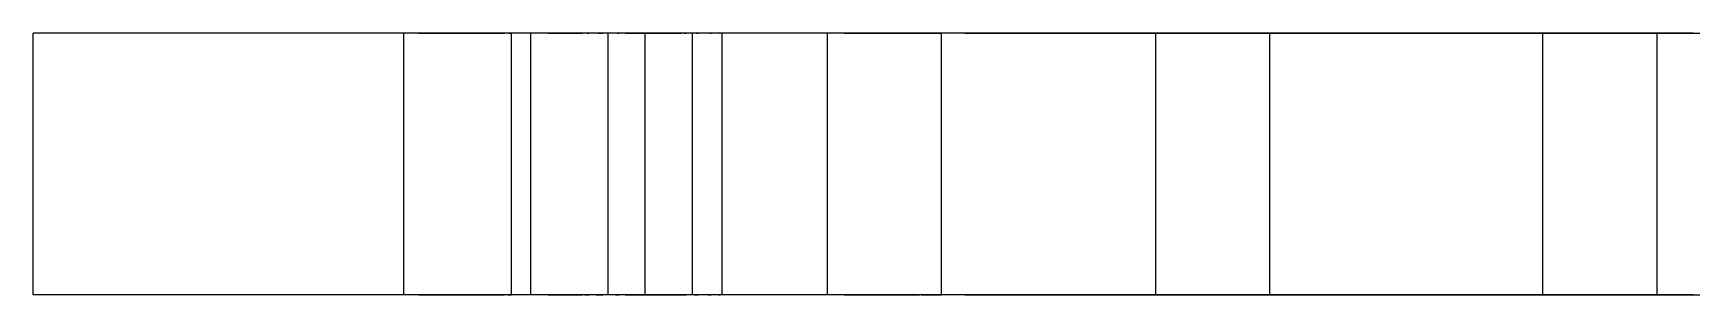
# Model space of a CAD drawing. Header units: millimetres. Extents: x -65 to 198, y -225 to 48.
# Drawn here: x -48 to 2.8, y -170 to -162 of the extents above; entities that cross this region are included whole.
import ezdxf

# ---------------------------------------------------------------- set-up
doc = ezdxf.new("R2010")
doc.units = ezdxf.units.MM
doc.layers.add('FRONT_XZ', color=7, linetype='Continuous')

msp = doc.modelspace()

# ---------------------------------------------------------------- linework, layer by layer
at = {"layer": 'FRONT_XZ'}
for p, q in [((-47.962, -162), (-48, -162)), ((-48, -170), (-48, -162)), ((-47.848, -162), (-47.962, -162)), ((-47.659, -162), (-47.848, -162)), ((-47.394, -162), (-47.659, -162)), ((-47.054, -162), (-47.394, -162)), ((-46.64, -162), (-47.054, -162)), ((-46.152, -162), (-46.64, -162)), ((-45.591, -162), (-46.152, -162)), ((-44.958, -162), (-45.591, -162)), ((-44.254, -162), (-44.958, -162)), ((-43.48, -162), (-44.254, -162)), ((-42.638, -162), (-43.48, -162)), ((-41.727, -162), (-42.638, -162)), ((-40.751, -162), (-41.727, -162)), ((-39.711, -162), (-40.751, -162)), ((-38.607, -162), (-39.711, -162)), ((-37.443, -162), (-38.607, -162)), ((-36.219, -162), (-37.443, -162)), ((-36.65, -170), (-36.65, -162)), ((-36.649, -162), (-36.65, -162)), ((-36.645, -162), (-36.649, -162)), ((-36.638, -162), (-36.645, -162)), ((-36.629, -162), (-36.638, -162)), ((-36.617, -162), (-36.629, -162)), ((-36.603, -162), (-36.617, -162)), ((-36.586, -162), (-36.603, -162)), ((-36.567, -162), (-36.586, -162)), ((-36.545, -162), (-36.567, -162)), ((-36.521, -162), (-36.545, -162)), ((-36.495, -162), (-36.521, -162)), ((-36.466, -162), (-36.495, -162)), ((-36.434, -162), (-36.466, -162)), ((-36.401, -162), (-36.434, -162)), ((-36.365, -162), (-36.401, -162)), ((-36.327, -162), (-36.365, -162)), ((-36.287, -162), (-36.327, -162)), ((-36.245, -162), (-36.287, -162)), ((-36.201, -162), (-36.245, -162)), ((-34.938, -162), (-36.219, -162)), ((-36.201, -162), (-36.155, -162)), ((-36.155, -162), (-36.107, -162)), ((-36.107, -162), (-36.058, -162)), ((-36.058, -162), (-36.007, -162)), ((-36.007, -162), (-35.954, -162)), ((-35.954, -162), (-35.9, -162)), ((-35.9, -162), (-35.844, -162)), ((-35.844, -162), (-35.787, -162)), ((-35.787, -162), (-35.729, -162)), ((-35.729, -162), (-35.669, -162)), ((-35.669, -162), (-35.609, -162)), ((-35.609, -162), (-35.547, -162)), ((-35.547, -162), (-35.485, -162)), ((-35.485, -162), (-35.422, -162)), ((-35.422, -162), (-35.358, -162)), ((-35.358, -162), (-35.294, -162)), ((-35.294, -162), (-35.229, -162)), ((-35.229, -162), (-35.164, -162)), ((-35.164, -162), (-35.098, -162)), ((-35.098, -162), (-35.033, -162)), ((-35.033, -162), (-34.967, -162)), ((-34.967, -162), (-34.902, -162)), ((-33.602, -162), (-34.938, -162)), ((-34.902, -162), (-34.836, -162)), ((-34.836, -162), (-34.771, -162)), ((-34.771, -162), (-34.706, -162)), ((-34.706, -162), (-34.642, -162)), ((-34.642, -162), (-34.578, -162)), ((-34.578, -162), (-34.515, -162)), ((-34.515, -162), (-34.453, -162)), ((-34.453, -162), (-34.391, -162)), ((-34.391, -162), (-34.331, -162)), ((-34.331, -162), (-34.271, -162)), ((-34.271, -162), (-34.213, -162)), ((-34.213, -162), (-34.156, -162)), ((-34.156, -162), (-34.1, -162)), ((-34.1, -162), (-34.046, -162)), ((-34.046, -162), (-33.993, -162)), ((-33.993, -162), (-33.942, -162)), ((-33.942, -162), (-33.893, -162)), ((-33.893, -162), (-33.845, -162)), ((-33.845, -162), (-33.799, -162)), ((-33.799, -162), (-33.755, -162)), ((-33.755, -162), (-33.713, -162)), ((-33.713, -162), (-33.673, -162)), ((-33.673, -162), (-33.635, -162)), ((-33.635, -162), (-33.599, -162)), ((-32.213, -162), (-33.602, -162)), ((-33.599, -162), (-33.566, -162)), ((-33.534, -162), (-33.566, -162)), ((-33.505, -162), (-33.534, -162)), ((-33.479, -162), (-33.505, -162)), ((-33.455, -162), (-33.479, -162)), ((-33.433, -162), (-33.455, -162)), ((-33.433, -162), (-33.414, -162)), ((-33.414, -162), (-33.397, -162)), ((-33.397, -162), (-33.383, -162)), ((-33.383, -162), (-33.371, -162)), ((-33.371, -162), (-33.362, -162)), ((-33.362, -162), (-33.355, -162)), ((-33.355, -162), (-33.351, -162)), ((-33.351, -162), (-33.35, -162)), ((-33.35, -170), (-33.35, -162)), ((-32.75, -170), (-32.75, -162)), ((-32.749, -162), (-32.75, -162)), ((-32.744, -162), (-32.749, -162)), ((-32.738, -162), (-32.744, -162)), ((-32.728, -162), (-32.738, -162)), ((-32.716, -162), (-32.728, -162)), ((-32.7, -162), (-32.716, -162)), ((-32.683, -162), (-32.7, -162)), ((-32.662, -162), (-32.683, -162)), ((-32.639, -162), (-32.662, -162)), ((-32.613, -162), (-32.639, -162)), ((-32.585, -162), (-32.613, -162)), ((-32.554, -162), (-32.585, -162)), ((-32.521, -162), (-32.554, -162)), ((-32.486, -162), (-32.521, -162)), ((-32.448, -162), (-32.486, -162)), ((-32.408, -162), (-32.448, -162)), ((-32.365, -162), (-32.408, -162)), ((-32.32, -162), (-32.365, -162)), ((-32.274, -162), (-32.32, -162)), ((-32.225, -162), (-32.274, -162)), ((-32.225, -162), (-32.174, -162)), ((-30.772, -162), (-32.213, -162)), ((-32.174, -162), (-32.122, -162)), ((-32.122, -162), (-32.068, -162)), ((-32.068, -162), (-32.012, -162)), ((-32.012, -162), (-31.954, -162)), ((-31.954, -162), (-31.895, -162)), ((-31.895, -162), (-31.835, -162)), ((-31.835, -162), (-31.773, -162)), ((-31.773, -162), (-31.71, -162)), ((-31.71, -162), (-31.646, -162)), ((-31.646, -162), (-31.58, -162)), ((-31.58, -162), (-31.514, -162)), ((-31.514, -162), (-31.447, -162)), ((-31.447, -162), (-31.38, -162)), ((-31.38, -162), (-31.311, -162)), ((-31.311, -162), (-31.243, -162)), ((-31.243, -162), (-31.174, -162)), ((-31.104, -162), (-31.174, -162)), ((-31.035, -162), (-31.104, -162)), ((-31.035, -162), (-30.965, -162)), ((-30.896, -162), (-30.965, -162)), ((-30.826, -162), (-30.896, -162)), ((-30.757, -162), (-30.826, -162)), ((-29.284, -162), (-30.772, -162)), ((-30.689, -162), (-30.757, -162)), ((-30.689, -162), (-30.62, -162)), ((-30.62, -162), (-30.553, -162)), ((-30.486, -162), (-30.553, -162)), ((-30.42, -162), (-30.486, -162)), ((-30.354, -162), (-30.42, -162)), ((-30.39, -170), (-30.39, -162)), ((-30.389, -162), (-30.39, -162)), ((-30.385, -162), (-30.389, -162)), ((-30.378, -162), (-30.385, -162)), ((-30.368, -162), (-30.378, -162)), ((-30.356, -162), (-30.368, -162)), ((-30.341, -162), (-30.356, -162)), ((-30.29, -162), (-30.354, -162)), ((-30.323, -162), (-30.341, -162)), ((-30.302, -162), (-30.323, -162)), ((-30.279, -162), (-30.302, -162)), ((-30.227, -162), (-30.29, -162)), ((-30.254, -162), (-30.279, -162)), ((-30.225, -162), (-30.254, -162)), ((-30.165, -162), (-30.227, -162)), ((-30.195, -162), (-30.225, -162)), ((-30.162, -162), (-30.195, -162)), ((-30.105, -162), (-30.165, -162)), ((-30.126, -162), (-30.162, -162)), ((-30.088, -162), (-30.126, -162)), ((-30.105, -162), (-30.046, -162)), ((-30.048, -162), (-30.088, -162)), ((-30.005, -162), (-30.048, -162)), ((-29.988, -162), (-30.046, -162)), ((-29.961, -162), (-30.005, -162)), ((-29.932, -162), (-29.988, -162)), ((-29.914, -162), (-29.961, -162)), ((-29.878, -162), (-29.932, -162)), ((-29.865, -162), (-29.914, -162)), ((-29.826, -162), (-29.878, -162)), ((-29.865, -162), (-29.815, -162)), ((-29.775, -162), (-29.826, -162)), ((-29.815, -162), (-29.762, -162)), ((-29.726, -162), (-29.775, -162)), ((-29.762, -162), (-29.708, -162)), ((-29.68, -162), (-29.726, -162)), ((-29.708, -162), (-29.652, -162)), ((-29.635, -162), (-29.68, -162)), ((-29.652, -162), (-29.594, -162)), ((-29.592, -162), (-29.635, -162)), ((-29.594, -162), (-29.535, -162)), ((-29.592, -162), (-29.552, -162)), ((-29.514, -162), (-29.552, -162)), ((-29.535, -162), (-29.475, -162)), ((-29.479, -162), (-29.514, -162)), ((-29.446, -162), (-29.479, -162)), ((-29.475, -162), (-29.413, -162)), ((-29.415, -162), (-29.446, -162)), ((-29.387, -162), (-29.415, -162)), ((-29.413, -162), (-29.35, -162)), ((-29.361, -162), (-29.387, -162)), ((-29.338, -162), (-29.361, -162)), ((-29.35, -162), (-29.286, -162)), ((-29.317, -162), (-29.338, -162)), ((-29.3, -162), (-29.317, -162)), ((-29.284, -162), (-29.3, -162)), ((-29.286, -162), (-29.221, -162)), ((-27.748, -162), (-29.284, -162)), ((-29.284, -162), (-29.272, -162)), ((-29.272, -162), (-29.262, -162)), ((-29.262, -162), (-29.256, -162)), ((-29.256, -162), (-29.251, -162)), ((-29.251, -162), (-29.25, -162)), ((-29.25, -170), (-29.25, -162)), ((-29.221, -162), (-29.155, -162)), ((-29.155, -162), (-29.088, -162)), ((-29.088, -162), (-29.02, -162)), ((-29.02, -162), (-28.952, -162)), ((-28.952, -162), (-28.883, -162)), ((-28.883, -162), (-28.814, -162)), ((-28.814, -162), (-28.745, -162)), ((-28.745, -162), (-28.675, -162)), ((-28.675, -162), (-28.605, -162)), ((-28.605, -162), (-28.536, -162)), ((-28.536, -162), (-28.467, -162)), ((-28.467, -162), (-28.397, -162)), ((-28.397, -162), (-28.329, -162)), ((-28.329, -162), (-28.261, -162)), ((-28.261, -162), (-28.193, -162)), ((-28.193, -162), (-28.126, -162)), ((-28.06, -162), (-28.126, -162)), ((-28.06, -162), (-27.995, -162)), ((-27.931, -162), (-27.995, -162)), ((-27.868, -162), (-27.931, -162)), ((-27.806, -162), (-27.868, -162)), ((-27.745, -162), (-27.806, -162)), ((-27.8, -170), (-27.8, -162)), ((-27.778, -162), (-27.8, -162)), ((-27.712, -162), (-27.778, -162)), ((-26.169, -162), (-27.748, -162)), ((-27.686, -162), (-27.745, -162)), ((-27.602, -162), (-27.712, -162)), ((-27.686, -162), (-27.629, -162)), ((-27.573, -162), (-27.629, -162)), ((-27.449, -162), (-27.602, -162)), ((-27.518, -162), (-27.573, -162)), ((-27.466, -162), (-27.518, -162)), ((-27.415, -162), (-27.466, -162)), ((-27.252, -162), (-27.449, -162)), ((-27.366, -162), (-27.415, -162)), ((-27.32, -162), (-27.366, -162)), ((-27.275, -162), (-27.32, -162)), ((-27.275, -162), (-27.233, -162)), ((-27.012, -162), (-27.252, -162)), ((-27.192, -162), (-27.233, -162)), ((-27.155, -162), (-27.192, -162)), ((-27.119, -162), (-27.155, -162)), ((-27.086, -162), (-27.119, -162)), ((-27.055, -162), (-27.086, -162)), ((-27.027, -162), (-27.055, -162)), ((-27.001, -162), (-27.027, -162)), ((-26.73, -162), (-27.012, -162)), ((-26.978, -162), (-27.001, -162)), ((-26.978, -162), (-26.958, -162)), ((-26.94, -162), (-26.958, -162)), ((-26.925, -162), (-26.94, -162)), ((-26.912, -162), (-26.925, -162)), ((-26.903, -162), (-26.912, -162)), ((-26.896, -162), (-26.903, -162)), ((-26.892, -162), (-26.896, -162)), ((-26.89, -162), (-26.892, -162)), ((-26.89, -170), (-26.89, -162)), ((-26.405, -162), (-26.73, -162)), ((-26.038, -162), (-26.405, -162)), ((-24.549, -162), (-26.169, -162)), ((-25.631, -162), (-26.038, -162)), ((-25.182, -162), (-25.631, -162)), ((-24.694, -162), (-25.182, -162)), ((-24.167, -162), (-24.694, -162)), ((-22.89, -162), (-24.549, -162)), ((-23.602, -162), (-24.167, -162)), ((-23.67, -170), (-23.67, -162)), ((-23.669, -162), (-23.67, -162)), ((-23.665, -162), (-23.669, -162)), ((-23.658, -162), (-23.665, -162)), ((-23.648, -162), (-23.658, -162)), ((-23.636, -162), (-23.648, -162)), ((-23.621, -162), (-23.636, -162)), ((-23.603, -162), (-23.621, -162)), ((-23.582, -162), (-23.603, -162)), ((-22.999, -162), (-23.602, -162)), ((-23.559, -162), (-23.582, -162)), ((-23.534, -162), (-23.559, -162)), ((-23.506, -162), (-23.534, -162)), ((-23.475, -162), (-23.506, -162)), ((-23.442, -162), (-23.475, -162)), ((-23.406, -162), (-23.442, -162)), ((-23.368, -162), (-23.406, -162)), ((-23.328, -162), (-23.368, -162)), ((-23.285, -162), (-23.328, -162)), ((-23.241, -162), (-23.285, -162)), ((-23.194, -162), (-23.241, -162)), ((-23.145, -162), (-23.194, -162)), ((-23.145, -162), (-23.095, -162)), ((-23.095, -162), (-23.042, -162)), ((-23.042, -162), (-22.988, -162)), ((-22.36, -162), (-22.999, -162)), ((-22.988, -162), (-22.932, -162)), ((-22.932, -162), (-22.874, -162)), ((-21.194, -162), (-22.89, -162)), ((-22.874, -162), (-22.815, -162)), ((-22.815, -162), (-22.755, -162)), ((-22.755, -162), (-22.693, -162)), ((-22.693, -162), (-22.63, -162)), ((-22.63, -162), (-22.566, -162)), ((-22.566, -162), (-22.501, -162)), ((-22.501, -162), (-22.435, -162)), ((-22.435, -162), (-22.368, -162)), ((-22.368, -162), (-22.3, -162)), ((-21.686, -162), (-22.36, -162)), ((-22.3, -162), (-22.232, -162)), ((-22.232, -162), (-22.163, -162)), ((-22.163, -162), (-22.094, -162)), ((-22.094, -162), (-22.025, -162)), ((-22.025, -162), (-21.955, -162)), ((-21.955, -162), (-21.886, -162)), ((-21.886, -162), (-21.816, -162)), ((-21.816, -162), (-21.747, -162)), ((-21.747, -162), (-21.678, -162)), ((-20.977, -162), (-21.686, -162)), ((-21.678, -162), (-21.609, -162)), ((-21.609, -162), (-21.541, -162)), ((-21.541, -162), (-21.473, -162)), ((-21.473, -162), (-21.406, -162)), ((-21.406, -162), (-21.34, -162)), ((-21.34, -162), (-21.275, -162)), ((-21.275, -162), (-21.211, -162)), ((-21.211, -162), (-21.148, -162)), ((-19.465, -162), (-21.194, -162)), ((-21.148, -162), (-21.086, -162)), ((-21.086, -162), (-21.025, -162)), ((-21.025, -162), (-20.966, -162)), ((-20.235, -162), (-20.977, -162)), ((-20.966, -162), (-20.909, -162)), ((-20.909, -162), (-20.853, -162)), ((-20.853, -162), (-20.798, -162)), ((-20.798, -162), (-20.746, -162)), ((-20.746, -162), (-20.695, -162)), ((-20.695, -162), (-20.647, -162)), ((-20.647, -162), (-20.6, -162)), ((-20.6, -162), (-20.555, -162)), ((-20.555, -162), (-20.513, -162)), ((-20.513, -162), (-20.473, -162)), ((-20.473, -162), (-20.435, -162)), ((-20.435, -162), (-20.399, -162)), ((-20.399, -162), (-20.366, -162)), ((-20.366, -162), (-20.335, -162)), ((-20.335, -162), (-20.307, -162)), ((-20.307, -162), (-20.281, -162)), ((-20.281, -162), (-20.258, -162)), ((-20.258, -162), (-20.238, -162)), ((-20.238, -162), (-20.22, -162)), ((-19.461, -162), (-20.235, -162)), ((-20.22, -162), (-20.205, -162)), ((-20.205, -162), (-20.192, -162)), ((-20.192, -162), (-20.183, -162)), ((-20.183, -162), (-20.176, -162)), ((-20.176, -162), (-20.172, -162)), ((-20.172, -162), (-20.17, -162)), ((-20.17, -170), (-20.17, -162)), ((-17.705, -162), (-19.465, -162)), ((-19.461, -162), (-18.657, -162)), ((-18.657, -162), (-17.822, -162)), ((-17.822, -162), (-16.96, -162)), ((-15.918, -162), (-17.705, -162)), ((-16.96, -162), (-16.071, -162)), ((-16.071, -162), (-15.156, -162)), ((-14.105, -162), (-15.918, -162)), ((-15.156, -162), (-14.218, -162)), ((-14.218, -162), (-13.257, -162)), ((-12.27, -162), (-14.105, -162)), ((-13.613, -170), (-13.613, -162)), ((-13.612, -162), (-13.613, -162)), ((-13.608, -162), (-13.612, -162)), ((-13.601, -162), (-13.608, -162)), ((-13.591, -162), (-13.601, -162)), ((-13.579, -162), (-13.591, -162)), ((-13.564, -162), (-13.579, -162)), ((-13.546, -162), (-13.564, -162)), ((-13.525, -162), (-13.546, -162)), ((-13.502, -162), (-13.525, -162)), ((-13.477, -162), (-13.502, -162)), ((-13.448, -162), (-13.477, -162)), ((-13.418, -162), (-13.448, -162)), ((-13.384, -162), (-13.418, -162)), ((-13.349, -162), (-13.384, -162)), ((-13.311, -162), (-13.349, -162)), ((-13.271, -162), (-13.311, -162)), ((-13.228, -162), (-13.271, -162)), ((-13.257, -162), (-12.275, -162)), ((-13.184, -162), (-13.228, -162)), ((-13.137, -162), (-13.184, -162)), ((-13.137, -162), (-13.088, -162)), ((-13.088, -162), (-13.038, -162)), ((-13.038, -162), (-12.985, -162)), ((-12.985, -162), (-12.931, -162)), ((-12.931, -162), (-12.875, -162)), ((-12.875, -162), (-12.817, -162)), ((-12.817, -162), (-12.758, -162)), ((-12.758, -162), (-12.698, -162)), ((-12.698, -162), (-12.636, -162)), ((-12.636, -162), (-12.573, -162)), ((-12.573, -162), (-12.509, -162)), ((-12.509, -162), (-12.444, -162)), ((-12.444, -162), (-12.377, -162)), ((-12.377, -162), (-12.311, -162)), ((-12.311, -162), (-12.243, -162)), ((-12.275, -162), (-11.274, -162)), ((-10.415, -162), (-12.27, -162)), ((-12.243, -162), (-12.175, -162)), ((-12.175, -162), (-12.106, -162)), ((-12.106, -162), (-12.037, -162)), ((-12.037, -162), (-11.968, -162)), ((-11.968, -162), (-11.898, -162)), ((-11.898, -162), (-11.828, -162)), ((-11.828, -162), (-11.759, -162)), ((-11.759, -162), (-11.689, -162)), ((-11.689, -162), (-11.62, -162)), ((-11.62, -162), (-11.552, -162)), ((-11.552, -162), (-11.483, -162)), ((-11.483, -162), (-11.416, -162)), ((-11.416, -162), (-11.349, -162)), ((-11.349, -162), (-11.283, -162)), ((-11.283, -162), (-11.218, -162)), ((-11.274, -162), (-10.254, -162)), ((-11.218, -162), (-11.154, -162)), ((-11.154, -162), (-11.09, -162)), ((-11.029, -162), (-11.09, -162)), ((-11.029, -162), (-10.968, -162)), ((-10.968, -162), (-10.909, -162)), ((-10.909, -162), (-10.852, -162)), ((-10.852, -162), (-10.796, -162)), ((-10.796, -162), (-10.741, -162)), ((-10.741, -162), (-10.689, -162)), ((-10.689, -162), (-10.638, -162)), ((-10.638, -162), (-10.589, -162)), ((-10.589, -162), (-10.543, -162)), ((-10.543, -162), (-10.498, -162)), ((-10.498, -162), (-10.456, -162)), ((-10.456, -162), (-10.415, -162)), ((-8.544, -162), (-10.415, -162)), ((-10.415, -162), (-10.377, -162)), ((-10.377, -162), (-10.342, -162)), ((-10.342, -162), (-10.309, -162)), ((-10.309, -162), (-10.278, -162)), ((-10.278, -162), (-10.25, -162)), ((-10.254, -162), (-9.219, -162)), ((-10.25, -162), (-10.224, -162)), ((-10.224, -162), (-10.201, -162)), ((-10.201, -162), (-10.181, -162)), ((-10.181, -162), (-10.163, -162)), ((-10.163, -162), (-10.148, -162)), ((-10.148, -162), (-10.135, -162)), ((-10.135, -162), (-10.126, -162)), ((-10.126, -162), (-10.119, -162)), ((-10.119, -162), (-10.115, -162)), ((-10.115, -162), (-10.113, -162)), ((-10.113, -170), (-10.113, -162)), ((-9.219, -162), (-8.169, -162)), ((-6.659, -162), (-8.544, -162)), ((-8.169, -162), (-7.106, -162)), ((-7.106, -162), (-6.032, -162)), ((-4.764, -162), (-6.659, -162)), ((-6.032, -162), (-4.948, -162)), ((-4.948, -162), (-3.857, -162)), ((-2.862, -162), (-4.764, -162)), ((-3.857, -162), (-2.759, -162)), ((-0.954, -162), (-2.862, -162)), ((-2.759, -162), (-1.657, -162)), ((-1.75, -170), (-1.75, -162)), ((-1.749, -162), (-1.75, -162)), ((-1.744, -162), (-1.749, -162)), ((-1.738, -162), (-1.744, -162)), ((-1.728, -162), (-1.738, -162)), ((-1.716, -162), (-1.728, -162)), ((-1.7, -162), (-1.716, -162)), ((-1.683, -162), (-1.7, -162)), ((-1.662, -162), (-1.683, -162)), ((-1.639, -162), (-1.662, -162)), ((-1.657, -162), (-0.553, -162)), ((-1.613, -162), (-1.639, -162)), ((-1.585, -162), (-1.613, -162)), ((-1.554, -162), (-1.585, -162)), ((-1.521, -162), (-1.554, -162)), ((-1.486, -162), (-1.521, -162)), ((-1.448, -162), (-1.486, -162)), ((-1.408, -162), (-1.448, -162)), ((-1.365, -162), (-1.408, -162)), ((-1.32, -162), (-1.365, -162)), ((-1.274, -162), (-1.32, -162)), ((-1.274, -162), (-1.225, -162)), ((-1.225, -162), (-1.174, -162)), ((-1.174, -162), (-1.122, -162)), ((-1.122, -162), (-1.068, -162)), ((-1.068, -162), (-1.012, -162)), ((-1.012, -162), (-0.954, -162)), ((0.954, -162), (-0.954, -162)), ((-0.954, -162), (-0.895, -162)), ((-0.895, -162), (-0.835, -162)), ((-0.835, -162), (-0.773, -162)), ((-0.773, -162), (-0.71, -162)), ((-0.71, -162), (-0.646, -162)), ((-0.646, -162), (-0.58, -162)), ((-0.58, -162), (-0.514, -162)), ((-0.553, -162), (0.553, -162)), ((-0.514, -162), (-0.447, -162)), ((-0.447, -162), (-0.38, -162)), ((-0.38, -162), (-0.311, -162)), ((-0.311, -162), (-0.243, -162)), ((-0.243, -162), (-0.174, -162)), ((-0.174, -162), (-0.104, -162)), ((-0.104, -162), (-0.035, -162)), ((-0.035, -162), (0.035, -162)), ((0.035, -162), (0.104, -162)), ((0.104, -162), (0.174, -162)), ((0.174, -162), (0.243, -162)), ((0.243, -162), (0.311, -162)), ((0.311, -162), (0.38, -162)), ((0.38, -162), (0.447, -162)), ((0.447, -162), (0.514, -162)), ((0.514, -162), (0.58, -162)), ((0.553, -162), (1.657, -162)), ((0.58, -162), (0.646, -162)), ((0.646, -162), (0.71, -162)), ((0.71, -162), (0.773, -162)), ((0.773, -162), (0.835, -162)), ((0.835, -162), (0.895, -162)), ((0.895, -162), (0.954, -162)), ((2.862, -162), (0.954, -162)), ((0.954, -162), (1.012, -162)), ((1.012, -162), (1.068, -162)), ((1.068, -162), (1.122, -162)), ((1.122, -162), (1.174, -162)), ((1.174, -162), (1.225, -162)), ((1.225, -162), (1.274, -162)), ((1.274, -162), (1.32, -162)), ((1.32, -162), (1.365, -162)), ((1.365, -162), (1.408, -162)), ((1.408, -162), (1.448, -162)), ((1.448, -162), (1.486, -162)), ((1.486, -162), (1.521, -162)), ((1.521, -162), (1.554, -162)), ((1.554, -162), (1.585, -162)), ((1.585, -162), (1.613, -162)), ((1.613, -162), (1.639, -162)), ((1.639, -162), (1.662, -162)), ((1.657, -162), (2.759, -162)), ((1.662, -162), (1.683, -162)), ((1.683, -162), (1.7, -162)), ((1.7, -162), (1.716, -162)), ((1.716, -162), (1.728, -162)), ((1.728, -162), (1.738, -162)), ((1.738, -162), (1.744, -162)), ((1.744, -162), (1.749, -162)), ((1.749, -162), (1.75, -162)), ((1.75, -170), (1.75, -162)), ((2.759, -162), (3.857, -162)), ((-47.962, -170), (-48, -170)), ((-47.848, -170), (-47.962, -170)), ((-47.659, -170), (-47.848, -170)), ((-47.394, -170), (-47.659, -170)), ((-47.054, -170), (-47.394, -170)), ((-46.64, -170), (-47.054, -170)), ((-46.152, -170), (-46.64, -170)), ((-45.591, -170), (-46.152, -170)), ((-44.958, -170), (-45.591, -170)), ((-44.254, -170), (-44.958, -170)), ((-43.48, -170), (-44.254, -170)), ((-42.638, -170), (-43.48, -170)), ((-41.727, -170), (-42.638, -170)), ((-40.751, -170), (-41.727, -170)), ((-39.711, -170), (-40.751, -170)), ((-38.607, -170), (-39.711, -170)), ((-37.443, -170), (-38.607, -170)), ((-36.219, -170), (-37.443, -170)), ((-36.649, -170), (-36.65, -170)), ((-36.645, -170), (-36.649, -170)), ((-36.638, -170), (-36.645, -170)), ((-36.629, -170), (-36.638, -170)), ((-36.617, -170), (-36.629, -170)), ((-36.603, -170), (-36.617, -170)), ((-36.586, -170), (-36.603, -170)), ((-36.567, -170), (-36.586, -170)), ((-36.545, -170), (-36.567, -170)), ((-36.521, -170), (-36.545, -170)), ((-36.495, -170), (-36.521, -170)), ((-36.466, -170), (-36.495, -170)), ((-36.434, -170), (-36.466, -170)), ((-36.401, -170), (-36.434, -170)), ((-36.365, -170), (-36.401, -170)), ((-36.327, -170), (-36.365, -170)), ((-36.287, -170), (-36.327, -170)), ((-36.245, -170), (-36.287, -170)), ((-36.201, -170), (-36.245, -170)), ((-34.938, -170), (-36.219, -170)), ((-36.201, -170), (-36.155, -170)), ((-36.155, -170), (-36.107, -170)), ((-36.107, -170), (-36.058, -170)), ((-36.058, -170), (-36.007, -170)), ((-36.007, -170), (-35.954, -170)), ((-35.954, -170), (-35.9, -170)), ((-35.9, -170), (-35.844, -170)), ((-35.844, -170), (-35.787, -170)), ((-35.787, -170), (-35.729, -170)), ((-35.729, -170), (-35.669, -170)), ((-35.669, -170), (-35.609, -170)), ((-35.609, -170), (-35.547, -170)), ((-35.547, -170), (-35.485, -170)), ((-35.485, -170), (-35.422, -170)), ((-35.422, -170), (-35.358, -170)), ((-35.358, -170), (-35.294, -170)), ((-35.294, -170), (-35.229, -170)), ((-35.229, -170), (-35.164, -170)), ((-35.164, -170), (-35.098, -170)), ((-35.098, -170), (-35.033, -170)), ((-35.033, -170), (-34.967, -170)), ((-34.967, -170), (-34.902, -170)), ((-33.602, -170), (-34.938, -170)), ((-34.902, -170), (-34.836, -170)), ((-34.836, -170), (-34.771, -170)), ((-34.771, -170), (-34.706, -170)), ((-34.706, -170), (-34.642, -170)), ((-34.642, -170), (-34.578, -170)), ((-34.578, -170), (-34.515, -170)), ((-34.515, -170), (-34.453, -170)), ((-34.453, -170), (-34.391, -170)), ((-34.391, -170), (-34.331, -170)), ((-34.331, -170), (-34.271, -170)), ((-34.271, -170), (-34.213, -170)), ((-34.213, -170), (-34.156, -170)), ((-34.156, -170), (-34.1, -170)), ((-34.1, -170), (-34.046, -170)), ((-34.046, -170), (-33.993, -170)), ((-33.993, -170), (-33.942, -170)), ((-33.942, -170), (-33.893, -170)), ((-33.893, -170), (-33.845, -170)), ((-33.845, -170), (-33.799, -170)), ((-33.799, -170), (-33.755, -170)), ((-33.755, -170), (-33.713, -170)), ((-33.713, -170), (-33.673, -170)), ((-33.673, -170), (-33.635, -170)), ((-33.635, -170), (-33.599, -170)), ((-32.213, -170), (-33.602, -170)), ((-33.599, -170), (-33.566, -170)), ((-33.534, -170), (-33.566, -170)), ((-33.505, -170), (-33.534, -170)), ((-33.479, -170), (-33.505, -170)), ((-33.455, -170), (-33.479, -170)), ((-33.455, -170), (-33.433, -170)), ((-33.433, -170), (-33.414, -170)), ((-33.414, -170), (-33.397, -170)), ((-33.397, -170), (-33.383, -170)), ((-33.383, -170), (-33.371, -170)), ((-33.371, -170), (-33.362, -170)), ((-33.362, -170), (-33.355, -170)), ((-33.355, -170), (-33.351, -170)), ((-33.351, -170), (-33.35, -170)), ((-32.749, -170), (-32.75, -170)), ((-32.744, -170), (-32.749, -170)), ((-32.738, -170), (-32.744, -170)), ((-32.728, -170), (-32.738, -170)), ((-32.716, -170), (-32.728, -170)), ((-32.7, -170), (-32.716, -170)), ((-32.683, -170), (-32.7, -170)), ((-32.662, -170), (-32.683, -170)), ((-32.639, -170), (-32.662, -170)), ((-32.613, -170), (-32.639, -170)), ((-32.585, -170), (-32.613, -170)), ((-32.554, -170), (-32.585, -170)), ((-32.521, -170), (-32.554, -170)), ((-32.486, -170), (-32.521, -170)), ((-32.448, -170), (-32.486, -170)), ((-32.408, -170), (-32.448, -170)), ((-32.365, -170), (-32.408, -170)), ((-32.32, -170), (-32.365, -170)), ((-32.274, -170), (-32.32, -170)), ((-32.225, -170), (-32.274, -170)), ((-32.225, -170), (-32.174, -170)), ((-30.772, -170), (-32.213, -170)), ((-32.174, -170), (-32.122, -170)), ((-32.122, -170), (-32.068, -170)), ((-32.068, -170), (-32.012, -170)), ((-32.012, -170), (-31.954, -170)), ((-31.954, -170), (-31.895, -170)), ((-31.895, -170), (-31.835, -170)), ((-31.835, -170), (-31.773, -170)), ((-31.773, -170), (-31.71, -170)), ((-31.71, -170), (-31.646, -170)), ((-31.646, -170), (-31.58, -170)), ((-31.58, -170), (-31.514, -170)), ((-31.514, -170), (-31.447, -170)), ((-31.447, -170), (-31.38, -170)), ((-31.38, -170), (-31.311, -170)), ((-31.311, -170), (-31.243, -170)), ((-31.243, -170), (-31.174, -170)), ((-31.104, -170), (-31.174, -170)), ((-31.104, -170), (-31.035, -170)), ((-31.035, -170), (-30.965, -170)), ((-30.896, -170), (-30.965, -170)), ((-30.826, -170), (-30.896, -170)), ((-30.757, -170), (-30.826, -170)), ((-29.284, -170), (-30.772, -170)), ((-30.757, -170), (-30.689, -170)), ((-30.689, -170), (-30.62, -170)), ((-30.62, -170), (-30.553, -170)), ((-30.486, -170), (-30.553, -170)), ((-30.42, -170), (-30.486, -170)), ((-30.354, -170), (-30.42, -170)), ((-30.389, -170), (-30.39, -170)), ((-30.385, -170), (-30.389, -170)), ((-30.378, -170), (-30.385, -170)), ((-30.368, -170), (-30.378, -170)), ((-30.356, -170), (-30.368, -170)), ((-30.341, -170), (-30.356, -170)), ((-30.29, -170), (-30.354, -170)), ((-30.323, -170), (-30.341, -170)), ((-30.302, -170), (-30.323, -170)), ((-30.279, -170), (-30.302, -170)), ((-30.227, -170), (-30.29, -170)), ((-30.254, -170), (-30.279, -170)), ((-30.225, -170), (-30.254, -170)), ((-30.165, -170), (-30.227, -170)), ((-30.195, -170), (-30.225, -170)), ((-30.162, -170), (-30.195, -170)), ((-30.165, -170), (-30.105, -170)), ((-30.126, -170), (-30.162, -170)), ((-30.088, -170), (-30.126, -170)), ((-30.105, -170), (-30.046, -170)), ((-30.048, -170), (-30.088, -170)), ((-30.005, -170), (-30.048, -170)), ((-29.988, -170), (-30.046, -170)), ((-29.961, -170), (-30.005, -170)), ((-29.932, -170), (-29.988, -170)), ((-29.914, -170), (-29.961, -170)), ((-29.878, -170), (-29.932, -170)), ((-29.865, -170), (-29.914, -170)), ((-29.826, -170), (-29.878, -170)), ((-29.865, -170), (-29.815, -170)), ((-29.775, -170), (-29.826, -170)), ((-29.815, -170), (-29.762, -170)), ((-29.726, -170), (-29.775, -170)), ((-29.762, -170), (-29.708, -170)), ((-29.68, -170), (-29.726, -170)), ((-29.708, -170), (-29.652, -170)), ((-29.635, -170), (-29.68, -170)), ((-29.652, -170), (-29.594, -170)), ((-29.635, -170), (-29.592, -170)), ((-29.594, -170), (-29.535, -170)), ((-29.592, -170), (-29.552, -170)), ((-29.514, -170), (-29.552, -170)), ((-29.535, -170), (-29.475, -170)), ((-29.479, -170), (-29.514, -170)), ((-29.446, -170), (-29.479, -170)), ((-29.475, -170), (-29.413, -170)), ((-29.415, -170), (-29.446, -170)), ((-29.387, -170), (-29.415, -170)), ((-29.413, -170), (-29.35, -170)), ((-29.361, -170), (-29.387, -170)), ((-29.338, -170), (-29.361, -170)), ((-29.35, -170), (-29.286, -170)), ((-29.317, -170), (-29.338, -170)), ((-29.3, -170), (-29.317, -170)), ((-29.3, -170), (-29.284, -170)), ((-29.286, -170), (-29.221, -170)), ((-27.748, -170), (-29.284, -170)), ((-29.272, -170), (-29.284, -170)), ((-29.272, -170), (-29.262, -170)), ((-29.262, -170), (-29.256, -170)), ((-29.256, -170), (-29.251, -170)), ((-29.251, -170), (-29.25, -170)), ((-29.221, -170), (-29.155, -170)), ((-29.155, -170), (-29.088, -170)), ((-29.088, -170), (-29.02, -170)), ((-29.02, -170), (-28.952, -170)), ((-28.952, -170), (-28.883, -170)), ((-28.883, -170), (-28.814, -170)), ((-28.814, -170), (-28.745, -170)), ((-28.745, -170), (-28.675, -170)), ((-28.675, -170), (-28.605, -170)), ((-28.605, -170), (-28.536, -170)), ((-28.536, -170), (-28.467, -170)), ((-28.467, -170), (-28.397, -170)), ((-28.397, -170), (-28.329, -170)), ((-28.329, -170), (-28.261, -170)), ((-28.261, -170), (-28.193, -170)), ((-28.193, -170), (-28.126, -170)), ((-28.126, -170), (-28.06, -170)), ((-28.06, -170), (-27.995, -170)), ((-27.931, -170), (-27.995, -170)), ((-27.868, -170), (-27.931, -170)), ((-27.806, -170), (-27.868, -170)), ((-27.745, -170), (-27.806, -170)), ((-27.778, -170), (-27.8, -170)), ((-27.712, -170), (-27.778, -170)), ((-26.169, -170), (-27.748, -170)), ((-27.745, -170), (-27.686, -170)), ((-27.602, -170), (-27.712, -170)), ((-27.686, -170), (-27.629, -170)), ((-27.573, -170), (-27.629, -170)), ((-27.449, -170), (-27.602, -170)), ((-27.518, -170), (-27.573, -170)), ((-27.466, -170), (-27.518, -170)), ((-27.415, -170), (-27.466, -170)), ((-27.252, -170), (-27.449, -170)), ((-27.366, -170), (-27.415, -170)), ((-27.32, -170), (-27.366, -170)), ((-27.32, -170), (-27.275, -170)), ((-27.275, -170), (-27.233, -170)), ((-27.012, -170), (-27.252, -170)), ((-27.192, -170), (-27.233, -170)), ((-27.155, -170), (-27.192, -170)), ((-27.119, -170), (-27.155, -170)), ((-27.086, -170), (-27.119, -170)), ((-27.055, -170), (-27.086, -170)), ((-27.027, -170), (-27.055, -170)), ((-27.001, -170), (-27.027, -170)), ((-26.73, -170), (-27.012, -170)), ((-27.001, -170), (-26.978, -170)), ((-26.978, -170), (-26.958, -170)), ((-26.94, -170), (-26.958, -170)), ((-26.925, -170), (-26.94, -170)), ((-26.912, -170), (-26.925, -170)), ((-26.903, -170), (-26.912, -170)), ((-26.896, -170), (-26.903, -170)), ((-26.892, -170), (-26.896, -170)), ((-26.892, -170), (-26.89, -170)), ((-26.405, -170), (-26.73, -170)), ((-26.038, -170), (-26.405, -170)), ((-24.549, -170), (-26.169, -170)), ((-25.631, -170), (-26.038, -170)), ((-25.182, -170), (-25.631, -170)), ((-24.694, -170), (-25.182, -170)), ((-24.167, -170), (-24.694, -170)), ((-22.89, -170), (-24.549, -170)), ((-23.602, -170), (-24.167, -170)), ((-23.669, -170), (-23.67, -170)), ((-23.665, -170), (-23.669, -170)), ((-23.658, -170), (-23.665, -170)), ((-23.648, -170), (-23.658, -170)), ((-23.636, -170), (-23.648, -170)), ((-23.621, -170), (-23.636, -170)), ((-23.603, -170), (-23.621, -170)), ((-23.582, -170), (-23.603, -170)), ((-22.999, -170), (-23.602, -170)), ((-23.559, -170), (-23.582, -170)), ((-23.534, -170), (-23.559, -170)), ((-23.506, -170), (-23.534, -170)), ((-23.475, -170), (-23.506, -170)), ((-23.442, -170), (-23.475, -170)), ((-23.406, -170), (-23.442, -170)), ((-23.368, -170), (-23.406, -170)), ((-23.328, -170), (-23.368, -170)), ((-23.285, -170), (-23.328, -170)), ((-23.241, -170), (-23.285, -170)), ((-23.194, -170), (-23.241, -170)), ((-23.145, -170), (-23.194, -170)), ((-23.145, -170), (-23.095, -170)), ((-23.095, -170), (-23.042, -170)), ((-23.042, -170), (-22.988, -170)), ((-22.36, -170), (-22.999, -170)), ((-22.988, -170), (-22.932, -170)), ((-22.932, -170), (-22.874, -170)), ((-21.194, -170), (-22.89, -170)), ((-22.874, -170), (-22.815, -170)), ((-22.815, -170), (-22.755, -170)), ((-22.755, -170), (-22.693, -170)), ((-22.693, -170), (-22.63, -170)), ((-22.63, -170), (-22.566, -170)), ((-22.566, -170), (-22.501, -170)), ((-22.501, -170), (-22.435, -170)), ((-22.435, -170), (-22.368, -170)), ((-22.368, -170), (-22.3, -170)), ((-21.686, -170), (-22.36, -170)), ((-22.3, -170), (-22.232, -170)), ((-22.232, -170), (-22.163, -170)), ((-22.163, -170), (-22.094, -170)), ((-22.094, -170), (-22.025, -170)), ((-22.025, -170), (-21.955, -170)), ((-21.955, -170), (-21.886, -170)), ((-21.886, -170), (-21.816, -170)), ((-21.816, -170), (-21.747, -170)), ((-21.747, -170), (-21.678, -170)), ((-20.977, -170), (-21.686, -170)), ((-21.678, -170), (-21.609, -170)), ((-21.609, -170), (-21.541, -170)), ((-21.541, -170), (-21.473, -170)), ((-21.473, -170), (-21.406, -170)), ((-21.406, -170), (-21.34, -170)), ((-21.34, -170), (-21.275, -170)), ((-21.275, -170), (-21.211, -170)), ((-21.211, -170), (-21.148, -170)), ((-19.465, -170), (-21.194, -170)), ((-21.148, -170), (-21.086, -170)), ((-21.086, -170), (-21.025, -170)), ((-21.025, -170), (-20.966, -170)), ((-20.235, -170), (-20.977, -170)), ((-20.966, -170), (-20.909, -170)), ((-20.909, -170), (-20.853, -170)), ((-20.798, -170), (-20.853, -170)), ((-20.798, -170), (-20.746, -170)), ((-20.746, -170), (-20.695, -170)), ((-20.695, -170), (-20.647, -170)), ((-20.647, -170), (-20.6, -170)), ((-20.6, -170), (-20.555, -170)), ((-20.555, -170), (-20.513, -170)), ((-20.513, -170), (-20.473, -170)), ((-20.473, -170), (-20.435, -170)), ((-20.435, -170), (-20.399, -170)), ((-20.399, -170), (-20.366, -170)), ((-20.366, -170), (-20.335, -170)), ((-20.335, -170), (-20.307, -170)), ((-20.307, -170), (-20.281, -170)), ((-20.281, -170), (-20.258, -170)), ((-20.258, -170), (-20.238, -170)), ((-20.238, -170), (-20.22, -170)), ((-19.461, -170), (-20.235, -170)), ((-20.22, -170), (-20.205, -170)), ((-20.205, -170), (-20.192, -170)), ((-20.192, -170), (-20.183, -170)), ((-20.183, -170), (-20.176, -170)), ((-20.176, -170), (-20.172, -170)), ((-20.172, -170), (-20.17, -170)), ((-17.705, -170), (-19.465, -170)), ((-19.461, -170), (-18.657, -170)), ((-18.657, -170), (-17.822, -170)), ((-17.822, -170), (-16.96, -170)), ((-15.918, -170), (-17.705, -170)), ((-16.96, -170), (-16.071, -170)), ((-16.071, -170), (-15.156, -170)), ((-14.105, -170), (-15.918, -170)), ((-15.156, -170), (-14.218, -170)), ((-14.218, -170), (-13.257, -170)), ((-12.27, -170), (-14.105, -170)), ((-13.612, -170), (-13.613, -170)), ((-13.608, -170), (-13.612, -170)), ((-13.601, -170), (-13.608, -170)), ((-13.591, -170), (-13.601, -170)), ((-13.579, -170), (-13.591, -170)), ((-13.564, -170), (-13.579, -170)), ((-13.546, -170), (-13.564, -170)), ((-13.525, -170), (-13.546, -170)), ((-13.502, -170), (-13.525, -170)), ((-13.477, -170), (-13.502, -170)), ((-13.448, -170), (-13.477, -170)), ((-13.418, -170), (-13.448, -170)), ((-13.384, -170), (-13.418, -170)), ((-13.349, -170), (-13.384, -170)), ((-13.311, -170), (-13.349, -170)), ((-13.271, -170), (-13.311, -170)), ((-13.228, -170), (-13.271, -170)), ((-13.257, -170), (-12.275, -170)), ((-13.184, -170), (-13.228, -170)), ((-13.137, -170), (-13.184, -170)), ((-13.137, -170), (-13.088, -170)), ((-13.088, -170), (-13.038, -170)), ((-13.038, -170), (-12.985, -170)), ((-12.985, -170), (-12.931, -170)), ((-12.931, -170), (-12.875, -170)), ((-12.875, -170), (-12.817, -170)), ((-12.817, -170), (-12.758, -170)), ((-12.758, -170), (-12.698, -170)), ((-12.698, -170), (-12.636, -170)), ((-12.636, -170), (-12.573, -170)), ((-12.573, -170), (-12.509, -170)), ((-12.509, -170), (-12.444, -170)), ((-12.444, -170), (-12.377, -170)), ((-12.377, -170), (-12.311, -170)), ((-12.311, -170), (-12.243, -170)), ((-12.275, -170), (-11.274, -170)), ((-10.415, -170), (-12.27, -170)), ((-12.243, -170), (-12.175, -170)), ((-12.175, -170), (-12.106, -170)), ((-12.106, -170), (-12.037, -170)), ((-12.037, -170), (-11.968, -170)), ((-11.968, -170), (-11.898, -170)), ((-11.898, -170), (-11.828, -170)), ((-11.828, -170), (-11.759, -170)), ((-11.759, -170), (-11.689, -170)), ((-11.689, -170), (-11.62, -170)), ((-11.62, -170), (-11.552, -170)), ((-11.552, -170), (-11.483, -170)), ((-11.483, -170), (-11.416, -170)), ((-11.416, -170), (-11.349, -170)), ((-11.349, -170), (-11.283, -170)), ((-11.283, -170), (-11.218, -170)), ((-11.274, -170), (-10.254, -170)), ((-11.218, -170), (-11.154, -170)), ((-11.154, -170), (-11.09, -170)), ((-11.029, -170), (-11.09, -170)), ((-10.968, -170), (-11.029, -170)), ((-10.968, -170), (-10.909, -170)), ((-10.909, -170), (-10.852, -170)), ((-10.852, -170), (-10.796, -170)), ((-10.796, -170), (-10.741, -170)), ((-10.741, -170), (-10.689, -170)), ((-10.689, -170), (-10.638, -170)), ((-10.638, -170), (-10.589, -170)), ((-10.589, -170), (-10.543, -170)), ((-10.543, -170), (-10.498, -170)), ((-10.498, -170), (-10.456, -170)), ((-10.456, -170), (-10.415, -170)), ((-8.544, -170), (-10.415, -170)), ((-10.415, -170), (-10.377, -170)), ((-10.377, -170), (-10.342, -170)), ((-10.342, -170), (-10.309, -170)), ((-10.309, -170), (-10.278, -170)), ((-10.278, -170), (-10.25, -170)), ((-10.254, -170), (-9.219, -170)), ((-10.25, -170), (-10.224, -170)), ((-10.224, -170), (-10.201, -170)), ((-10.201, -170), (-10.181, -170)), ((-10.181, -170), (-10.163, -170)), ((-10.163, -170), (-10.148, -170)), ((-10.148, -170), (-10.135, -170)), ((-10.135, -170), (-10.126, -170)), ((-10.126, -170), (-10.119, -170)), ((-10.119, -170), (-10.115, -170)), ((-10.115, -170), (-10.113, -170)), ((-9.219, -170), (-8.169, -170)), ((-6.659, -170), (-8.544, -170)), ((-8.169, -170), (-7.106, -170)), ((-7.106, -170), (-6.032, -170)), ((-4.764, -170), (-6.659, -170)), ((-6.032, -170), (-4.948, -170)), ((-4.948, -170), (-3.857, -170)), ((-2.862, -170), (-4.764, -170)), ((-3.857, -170), (-2.759, -170)), ((-0.954, -170), (-2.862, -170)), ((-2.759, -170), (-1.657, -170)), ((-1.749, -170), (-1.75, -170)), ((-1.744, -170), (-1.749, -170)), ((-1.738, -170), (-1.744, -170)), ((-1.728, -170), (-1.738, -170)), ((-1.716, -170), (-1.728, -170)), ((-1.7, -170), (-1.716, -170)), ((-1.683, -170), (-1.7, -170)), ((-1.662, -170), (-1.683, -170)), ((-1.639, -170), (-1.662, -170)), ((-1.657, -170), (-0.553, -170)), ((-1.613, -170), (-1.639, -170)), ((-1.585, -170), (-1.613, -170)), ((-1.554, -170), (-1.585, -170)), ((-1.521, -170), (-1.554, -170)), ((-1.486, -170), (-1.521, -170)), ((-1.448, -170), (-1.486, -170)), ((-1.408, -170), (-1.448, -170)), ((-1.365, -170), (-1.408, -170)), ((-1.32, -170), (-1.365, -170)), ((-1.274, -170), (-1.32, -170)), ((-1.274, -170), (-1.225, -170)), ((-1.225, -170), (-1.174, -170)), ((-1.174, -170), (-1.122, -170)), ((-1.122, -170), (-1.068, -170)), ((-1.068, -170), (-1.012, -170)), ((-1.012, -170), (-0.954, -170)), ((0.954, -170), (-0.954, -170)), ((-0.954, -170), (-0.895, -170)), ((-0.895, -170), (-0.835, -170)), ((-0.835, -170), (-0.773, -170)), ((-0.773, -170), (-0.71, -170)), ((-0.71, -170), (-0.646, -170)), ((-0.646, -170), (-0.58, -170)), ((-0.58, -170), (-0.514, -170)), ((-0.553, -170), (0.553, -170)), ((-0.514, -170), (-0.447, -170)), ((-0.447, -170), (-0.38, -170)), ((-0.38, -170), (-0.311, -170)), ((-0.311, -170), (-0.243, -170)), ((-0.243, -170), (-0.174, -170)), ((-0.174, -170), (-0.104, -170)), ((-0.104, -170), (-0.035, -170)), ((-0.035, -170), (0.035, -170)), ((0.035, -170), (0.104, -170)), ((0.104, -170), (0.174, -170)), ((0.174, -170), (0.243, -170)), ((0.243, -170), (0.311, -170)), ((0.311, -170), (0.38, -170)), ((0.38, -170), (0.447, -170)), ((0.447, -170), (0.514, -170)), ((0.514, -170), (0.58, -170)), ((0.553, -170), (1.657, -170)), ((0.58, -170), (0.646, -170)), ((0.646, -170), (0.71, -170)), ((0.71, -170), (0.773, -170)), ((0.773, -170), (0.835, -170)), ((0.835, -170), (0.895, -170)), ((0.895, -170), (0.954, -170)), ((2.862, -170), (0.954, -170)), ((0.954, -170), (1.012, -170)), ((1.012, -170), (1.068, -170)), ((1.068, -170), (1.122, -170)), ((1.122, -170), (1.174, -170)), ((1.174, -170), (1.225, -170)), ((1.225, -170), (1.274, -170)), ((1.274, -170), (1.32, -170)), ((1.32, -170), (1.365, -170)), ((1.365, -170), (1.408, -170)), ((1.408, -170), (1.448, -170)), ((1.448, -170), (1.486, -170)), ((1.486, -170), (1.521, -170)), ((1.521, -170), (1.554, -170)), ((1.554, -170), (1.585, -170)), ((1.585, -170), (1.613, -170)), ((1.613, -170), (1.639, -170)), ((1.639, -170), (1.662, -170)), ((1.657, -170), (2.759, -170)), ((1.662, -170), (1.683, -170)), ((1.683, -170), (1.7, -170)), ((1.7, -170), (1.716, -170)), ((1.716, -170), (1.728, -170)), ((1.728, -170), (1.738, -170)), ((1.738, -170), (1.744, -170)), ((1.744, -170), (1.749, -170)), ((1.749, -170), (1.75, -170)), ((2.759, -170), (3.857, -170))]:
    msp.add_line(p, q, dxfattribs=at)

doc.saveas('drawing.dxf')
